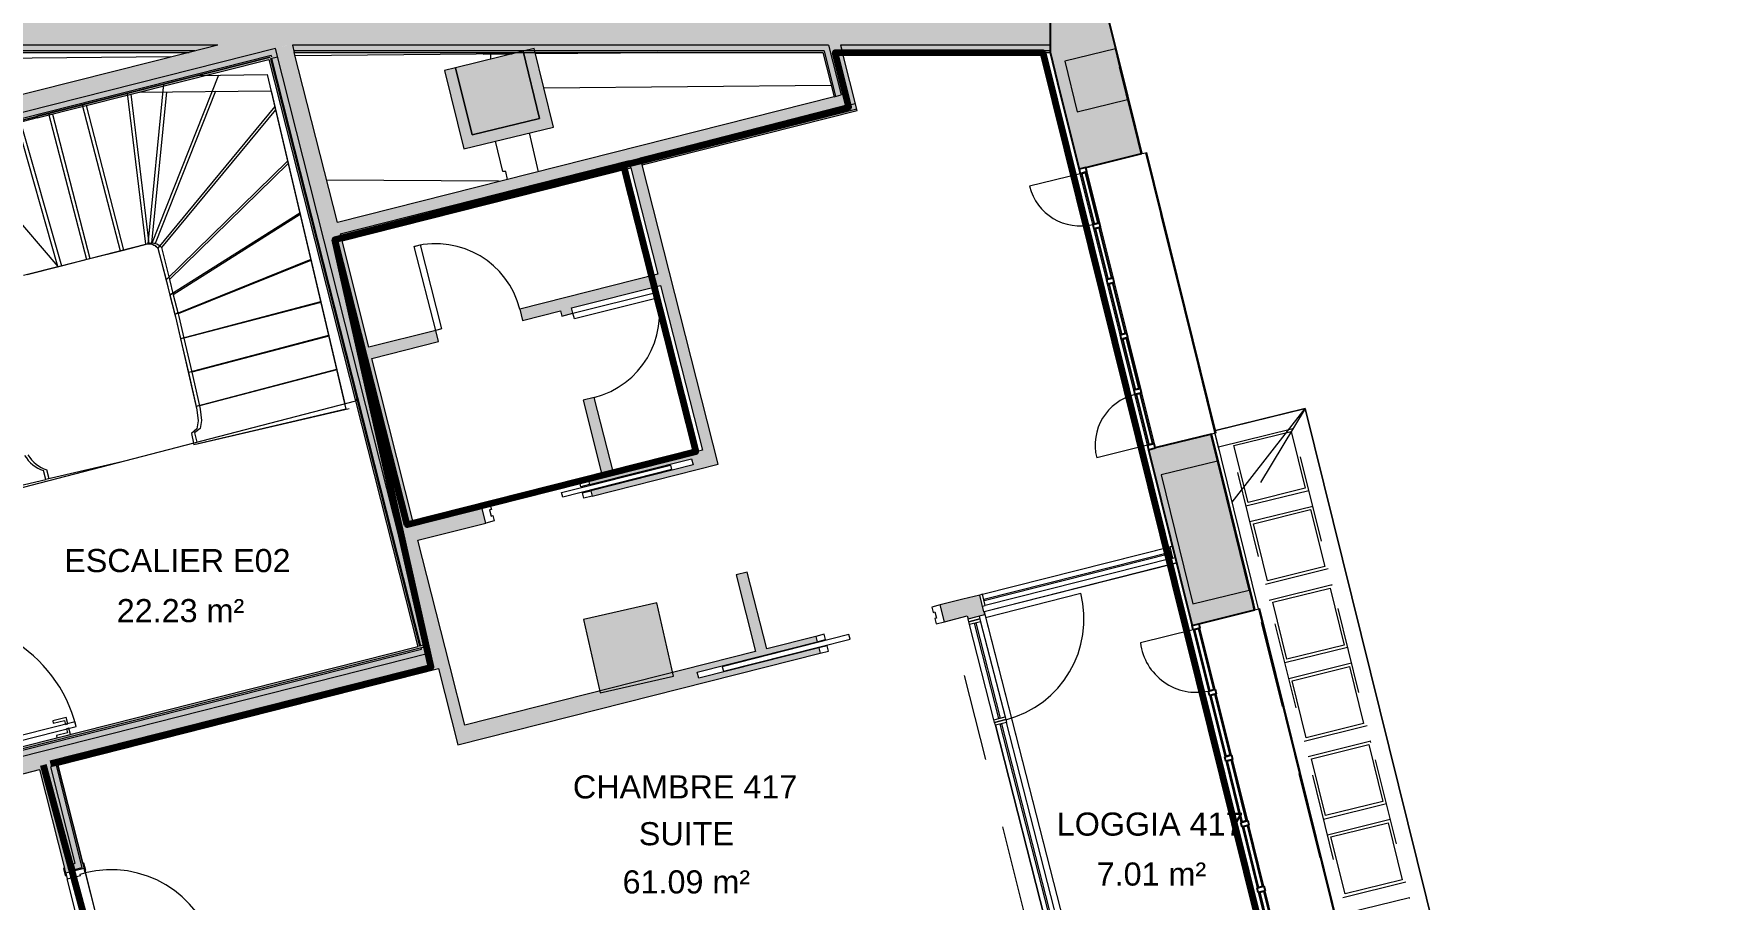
# Model space of a CAD drawing. Header units: metres. Extents: x -227.9 to -141.2, y 39.1 to 91.1.
# Drawn here: x -156.64 to -142.09, y 61.52 to 69.01 of the extents above; entities that cross this region are included whole.
import ezdxf

# ---------------------------------------------------------------- set-up
doc = ezdxf.new("R2010")
doc.units = ezdxf.units.M
doc.linetypes.add('JIS_02_0.7', pattern=[1.35, 0.75, -0.6])
doc.linetypes.add('Overhead', pattern=[0.003969, 0.002381, -0.001587])
for name, color, linetype, lineweight in [('A-AREA-IDEN', 7, 'Continuous', 9), ('A-DOOR', 7, 'Continuous', 5), ('A-FLOR', 7, 'Continuous', 5), ('A-GLAZ', 7, 'Continuous', 5), ('A-WALL', 7, 'Continuous', 5), ('I-WALL', 7, 'Continuous', 5), ('S-STRS', 7, 'Continuous', 5), ('S-STRS-MBND', 7, 'Overhead', 5)]:
    doc.layers.add(name, color=color, linetype=linetype, lineweight=lineweight)
for name, color, linetype, lineweight, true_color in [('A-DETL', 94, 'Continuous', 5, 0x00a600), ('A-DETL-MBND', 9, 'Continuous', 5, 0xc0c0c0), ('S-COLS', 8, 'Continuous', 9, 0x7f7f7f)]:
    doc.layers.add(name, color=color, linetype=linetype, lineweight=lineweight, true_color=true_color)
doc.layers.add('Chambre', color=40, linetype='Continuous')
doc.layers.add('SDB', color=230, linetype='Continuous')
doc.styles.add('Arial_1', font='arial.ttf', dxfattribs={"height": 0.2})

msp = doc.modelspace()

# ---------------------------------------------------------------- hatches: boundary and pattern name
at = {"layer": 'A-WALL', "true_color": 0xaaaaaa}
msp.add_hatch(color=253, dxfattribs=at).paths.add_polyline_path([(-147.892, 68.911), (-147.856, 68.911), (-147.856, 69.111), (-163.656, 69.111), (-163.656, 68.911), (-154.441, 68.911), (-154.409, 68.919), (-154.407, 68.911), (-149.536, 68.911)])
at = {"layer": 'A-WALL', "true_color": 0x808080}
for points in [[(-147.791, 68.588), (-147.247, 68.723), (-147.341, 69.101), (-147.856, 69.101), (-147.856, 68.849)], [(-146.627, 63.89), (-146.094, 64.022), (-146.109, 64.087), (-146.546, 63.978), (-146.549, 63.988), (-146.597, 63.976), (-146.607, 64.015), (-146.655, 64.003)], [(-146.094, 64.022), (-146.084, 64.025), (-146.1, 64.089), (-146.109, 64.087)]]:
    msp.add_hatch(color=8, dxfattribs=at).paths.add_polyline_path(points)
at = {"layer": 'A-WALL', "true_color": 0xaaaaaa}
h = msp.add_hatch(color=253, dxfattribs=at)
h.paths.add_polyline_path([(-149.759, 68.861), (-149.771, 68.911), (-154.407, 68.911), (-154.394, 68.861), (-149.81, 68.861)])
h.paths.add_polyline_path([(-147.856, 68.861), (-147.856, 68.911), (-149.668, 68.911), (-149.655, 68.861), (-147.892, 68.861)])
h.paths.add_polyline_path([(-154.549, 68.861), (-154.554, 68.882), (-154.639, 68.861)])
h.paths.add_polyline_path([(-155.293, 68.861), (-155.25, 68.861), (-155.052, 68.911), (-163.556, 68.911), (-163.556, 68.861), (-156.115, 68.861)])
h = msp.add_hatch(color=253, dxfattribs=at)
h.paths.add_polyline_path([(-149.82, 68.848), (-149.807, 68.848), (-149.81, 68.861), (-154.394, 68.861), (-154.391, 68.848), (-151.181, 68.848)])
h.paths.add_polyline_path([(-147.856, 68.848), (-147.856, 68.861), (-149.655, 68.861), (-149.652, 68.848), (-147.892, 68.848)])
h.paths.add_polyline_path([(-155.301, 68.848), (-155.25, 68.861), (-163.556, 68.861), (-163.556, 68.848), (-156.115, 68.848)])
at = {"layer": 'A-WALL', "true_color": 0x808080}
h = msp.add_hatch(color=8, dxfattribs=at)
h.paths.add_polyline_path([(-142.674, 47.929), (-142.524, 48.124), (-142.711, 48.077), (-142.704, 48.05)])
h.paths.add_polyline_path([(-143.101, 49.863), (-143.053, 49.875), (-143.051, 49.865), (-142.614, 49.973), (-143.28, 52.662), (-143.717, 52.554), (-143.714, 52.545), (-143.763, 52.533), (-143.753, 52.494), (-143.802, 52.482), (-143.16, 49.89), (-143.111, 49.902)])
h.paths.add_polyline_path([(-146.597, 63.976), (-146.549, 63.988), (-146.546, 63.978), (-146.109, 64.087), (-146.372, 65.148), (-146.809, 65.04), (-146.807, 65.03), (-146.855, 65.018), (-146.846, 64.979), (-146.894, 64.967), (-146.655, 64.003), (-146.607, 64.015)])
h.paths.add_polyline_path([(-147.615, 68.086), (-147.566, 68.098), (-147.564, 68.088), (-147.127, 68.196), (-147.257, 68.72), (-147.791, 68.588), (-147.673, 68.112), (-147.625, 68.124)])
h = msp.add_hatch(color=8, dxfattribs=at)
h.paths.add_polyline_path([(-142.614, 49.973), (-142.604, 49.976), (-143.27, 52.665), (-143.28, 52.662), (-142.958, 51.364)])
h.paths.add_polyline_path([(-146.109, 64.087), (-146.1, 64.089), (-146.363, 65.151), (-146.372, 65.148), (-146.247, 64.643)])
h.paths.add_polyline_path([(-147.127, 68.196), (-147.118, 68.198), (-147.247, 68.723), (-147.257, 68.72)])
h = msp.add_hatch(color=8, dxfattribs=at)
h.paths.add_polyline_path([(-146.894, 64.967), (-146.846, 64.979), (-146.855, 65.018), (-146.807, 65.03), (-146.809, 65.04), (-146.372, 65.148), (-146.47, 65.543), (-147.004, 65.41), (-146.946, 65.175)])
h.paths.add_polyline_path([(-147.605, 67.837), (-147.071, 67.969), (-147.127, 68.196), (-147.564, 68.088), (-147.566, 68.098), (-147.615, 68.086), (-147.625, 68.124), (-147.673, 68.112), (-147.609, 67.851)])
h = msp.add_hatch(color=8, dxfattribs=at)
h.paths.add_polyline_path([(-146.372, 65.148), (-146.363, 65.151), (-146.46, 65.545), (-146.47, 65.543), (-146.451, 65.464)])
h.paths.add_polyline_path([(-147.071, 67.969), (-147.061, 67.972), (-147.118, 68.198), (-147.127, 68.196), (-147.114, 68.143)])
at = {"layer": 'I-WALL', "true_color": 0xaaaaaa}
for points in [[(-158.814, 67.803), (-154.441, 68.911), (-155.052, 68.911), (-158.85, 67.949), (-158.832, 67.875)], [(-158.753, 67.767), (-154.542, 68.834), (-154.549, 68.861), (-154.639, 68.861), (-158.765, 67.815)], [(-158.737, 67.758), (-154.587, 68.809), (-154.591, 68.821), (-158.74, 67.77)], [(-153.192, 63.504), (-153.047, 63.541), (-154.409, 68.919), (-154.554, 68.882), (-153.229, 63.649)], [(-149.723, 68.463), (-149.71, 68.466), (-149.807, 68.848), (-149.82, 68.848)], [(-149.71, 68.466), (-149.662, 68.479), (-149.759, 68.861), (-149.81, 68.861), (-149.807, 68.848)], [(-149.662, 68.479), (-149.565, 68.503), (-149.668, 68.911), (-149.771, 68.911), (-149.755, 68.848)], [(-156.613, 68.28), (-154.535, 68.807), (-154.539, 68.821), (-156.617, 68.295)], [(-153.865, 65.843), (-153.851, 65.847), (-154.596, 68.791), (-154.611, 68.787), (-153.905, 66)], [(-153.993, 67.278), (-149.54, 68.406), (-149.565, 68.503), (-154.018, 67.375)], [(-150.861, 65.405), (-150.764, 65.429), (-151.399, 67.935), (-151.496, 67.911), (-151.181, 66.668)], [(-153.324, 63.706), (-153.309, 63.709), (-153.848, 65.837), (-153.863, 65.833), (-153.362, 63.857)], [(-150.403, 63.663), (-150.306, 63.687), (-150.474, 64.351), (-150.571, 64.327), (-150.441, 63.811)], [(-157.597, 62.388), (-153.192, 63.504), (-153.229, 63.649), (-157.633, 62.534), (-157.629, 62.517)], [(-157.488, 62.57), (-153.277, 63.637), (-153.29, 63.685), (-157.5, 62.619)], [(-152.976, 62.856), (-152.879, 62.881), (-153.047, 63.541), (-153.144, 63.516), (-153.094, 63.321)]]:
    msp.add_hatch(color=253, dxfattribs=at).paths.add_polyline_path(points)
h = msp.add_hatch(color=253, dxfattribs=at)
h.paths.add_polyline_path([(-153.277, 63.637), (-153.229, 63.649), (-153.244, 63.71), (-153.293, 63.698), (-153.29, 63.685)])
h.paths.add_polyline_path([(-153.296, 63.713), (-153.248, 63.725), (-154.535, 68.807), (-154.584, 68.794), (-153.333, 63.857)])
h.paths.add_polyline_path([(-154.587, 68.809), (-154.539, 68.821), (-154.542, 68.834), (-154.591, 68.821)])
h = msp.add_hatch(color=253, dxfattribs=at)
h.paths.add_polyline_path([(-153.302, 63.682), (-153.29, 63.685), (-153.293, 63.698), (-153.305, 63.695)])
h.paths.add_polyline_path([(-153.309, 63.709), (-153.296, 63.713), (-154.584, 68.794), (-154.596, 68.791), (-153.346, 63.857)])
h = msp.add_hatch(color=253, dxfattribs=at)
h.paths.add_polyline_path([(-153.981, 67.23), (-151.484, 67.862), (-151.496, 67.911), (-153.993, 67.278)])
h.paths.add_polyline_path([(-151.387, 67.887), (-149.528, 68.358), (-149.54, 68.406), (-151.399, 67.935)])
h = msp.add_hatch(color=253, dxfattribs=at)
h.paths.add_polyline_path([(-153.978, 67.217), (-151.48, 67.85), (-151.484, 67.862), (-153.981, 67.23)])
h.paths.add_polyline_path([(-151.383, 67.874), (-149.525, 68.345), (-149.528, 68.358), (-151.387, 67.887)])
h = msp.add_hatch(color=253, dxfattribs=at)
h.paths.add_polyline_path([(-153.72, 66.199), (-153.144, 66.345), (-153.168, 66.442), (-153.745, 66.296)])
h.paths.add_polyline_path([(-152.417, 66.529), (-151.223, 66.832), (-151.247, 66.929), (-152.441, 66.626)])
h = msp.add_hatch(color=253, dxfattribs=at)
h.paths.add_polyline_path([(-151.729, 65.185), (-151.632, 65.209), (-151.797, 65.863), (-151.894, 65.838), (-151.752, 65.277)])
h.paths.add_polyline_path([(-152.078, 66.565), (-151.982, 66.59), (-151.993, 66.637), (-152.09, 66.612)])
h = msp.add_hatch(color=253, dxfattribs=at)
h.paths.add_polyline_path([(-153.322, 64.627), (-152.735, 64.775), (-152.772, 64.921), (-153.359, 64.772)])
h.paths.add_polyline_path([(-151.814, 65.008), (-150.727, 65.284), (-150.764, 65.429), (-151.851, 65.154), (-151.839, 65.108), (-150.957, 65.331), (-150.943, 65.278), (-151.826, 65.055), (-151.821, 65.036)])
h = msp.add_hatch(color=253, dxfattribs=at)
h.paths.add_polyline_path([(-152.879, 62.881), (-149.845, 63.65), (-149.856, 63.696), (-150.894, 63.433), (-150.907, 63.486), (-149.87, 63.749), (-149.881, 63.795), (-152.916, 63.026)])
h.paths.add_polyline_path([(-148.769, 63.922), (-148.572, 63.972), (-148.609, 64.117), (-148.805, 64.068), (-148.777, 63.953)])
h = msp.add_hatch(color=253, dxfattribs=at)
h.paths.add_polyline_path([(-147.533, 59.918), (-147.388, 59.955), (-147.465, 60.253), (-147.61, 60.216), (-147.552, 59.988)])
h.paths.add_polyline_path([(-148.565, 63.946), (-148.42, 63.983), (-148.426, 64.008), (-148.428, 64.007), (-148.464, 64.153), (-148.609, 64.116), (-148.572, 63.972)])
h = msp.add_hatch(color=253, dxfattribs=at)
h.paths.add_polyline_path([(-157.503, 62.631), (-157.442, 62.647), (-157.446, 62.661), (-157.507, 62.646)])
h.paths.add_polyline_path([(-157.433, 62.649), (-153.244, 63.71), (-153.248, 63.725), (-157.436, 62.664), (-157.433, 62.649)])
h = msp.add_hatch(color=253, dxfattribs=at)
h.paths.add_polyline_path([(-157.452, 62.631), (-157.439, 62.634), (-157.442, 62.647), (-157.455, 62.644), (-157.453, 62.634)])
h.paths.add_polyline_path([(-157.43, 62.637), (-153.302, 63.682), (-153.305, 63.695), (-157.433, 62.649)])
h = msp.add_hatch(color=253, dxfattribs=at)
h.paths.add_polyline_path([(-153.975, 52.278), (-153.893, 52.288), (-153.901, 52.319), (-153.98, 52.299), (-153.979, 52.294)])
h.paths.add_polyline_path([(-154.225, 53.269), (-154.146, 53.289), (-154.161, 53.35), (-154.143, 53.355), (-154.465, 54.628), (-154.483, 54.624), (-154.499, 54.685), (-154.578, 54.665), (-154.235, 53.309)])
h.paths.add_polyline_path([(-154.822, 55.634), (-154.743, 55.654), (-154.759, 55.715), (-154.741, 55.72), (-155.209, 57.574), (-155.306, 57.55), (-154.833, 55.676)])
h.paths.add_polyline_path([(-155.551, 58.519), (-155.454, 58.544), (-156.009, 60.74), (-156.027, 60.736), (-156.043, 60.797), (-156.122, 60.777), (-155.817, 59.57)])
h.paths.add_polyline_path([(-156.367, 61.746), (-156.288, 61.766), (-156.303, 61.827), (-156.285, 61.832), (-156.496, 62.667), (-156.593, 62.642), (-156.377, 61.788)])
h = msp.add_hatch(color=253, dxfattribs=at)
h.paths.add_polyline_path([(-153.893, 52.288), (-153.825, 52.297), (-153.831, 52.324), (-153.898, 52.307), (-153.896, 52.299)])
h.paths.add_polyline_path([(-154.149, 53.302), (-154.083, 53.318), (-154.242, 53.949), (-154.29, 53.936), (-154.143, 53.355), (-154.161, 53.35), (-154.151, 53.309)])
h.paths.add_polyline_path([(-154.317, 54.043), (-154.269, 54.055), (-154.429, 54.689), (-154.495, 54.672), (-154.483, 54.624), (-154.465, 54.628), (-154.36, 54.212)])
h.paths.add_polyline_path([(-154.766, 55.818), (-154.717, 55.83), (-155.125, 57.444), (-155.173, 57.431), (-154.901, 56.355)])
h.paths.add_polyline_path([(-155.198, 57.528), (-155.149, 57.541), (-155.161, 57.586), (-155.209, 57.574)])
h.paths.add_polyline_path([(-155.454, 58.544), (-155.406, 58.556), (-155.419, 58.607), (-155.467, 58.595)])
h.paths.add_polyline_path([(-155.492, 58.692), (-155.443, 58.704), (-155.895, 60.491), (-155.943, 60.479), (-155.714, 59.57)])
h.paths.add_polyline_path([(-155.968, 60.576), (-155.919, 60.588), (-155.973, 60.801), (-156.039, 60.784), (-156.027, 60.736), (-156.009, 60.74), (-155.984, 60.642)])
h.paths.add_polyline_path([(-156.291, 61.779), (-156.224, 61.796), (-156.447, 62.679), (-156.496, 62.667), (-156.285, 61.832), (-156.303, 61.827), (-156.293, 61.786)])
h = msp.add_hatch(color=253, dxfattribs=at)
h.paths.add_polyline_path([(-153.825, 52.297), (-153.812, 52.299), (-153.822, 52.339), (-153.901, 52.319), (-153.898, 52.307), (-153.831, 52.324), (-153.825, 52.299)])
h.paths.add_polyline_path([(-154.146, 53.289), (-154.067, 53.309), (-154.217, 53.903), (-154.23, 53.9), (-154.083, 53.318), (-154.149, 53.302)])
h.paths.add_polyline_path([(-154.281, 54.104), (-154.268, 54.107), (-154.42, 54.705), (-154.499, 54.685), (-154.495, 54.672), (-154.429, 54.689), (-154.308, 54.212)])
h.paths.add_polyline_path([(-154.743, 55.654), (-154.664, 55.674), (-154.668, 55.688), (-154.747, 55.667)])
h.paths.add_polyline_path([(-154.717, 55.83), (-154.705, 55.833), (-155.1, 57.398), (-155.113, 57.395), (-154.85, 56.355)])
h.paths.add_polyline_path([(-155.149, 57.541), (-155.137, 57.544), (-155.148, 57.59), (-155.161, 57.586)])
h.paths.add_polyline_path([(-155.406, 58.556), (-155.393, 58.559), (-155.406, 58.61), (-155.419, 58.607)])
h.paths.add_polyline_path([(-155.455, 58.753), (-155.443, 58.756), (-155.882, 60.494), (-155.895, 60.491), (-155.662, 59.57)])
h.paths.add_polyline_path([(-155.919, 60.588), (-155.907, 60.591), (-155.964, 60.817), (-156.043, 60.797), (-156.039, 60.784), (-155.973, 60.801), (-155.933, 60.642)])
h.paths.add_polyline_path([(-156.288, 61.766), (-156.209, 61.786), (-156.435, 62.682), (-156.447, 62.679), (-156.224, 61.796), (-156.291, 61.779)])
at = {"layer": 'S-COLS', "lineweight": 5, "true_color": 0x808080}
for points in [[(-152.926, 68.012), (-152.149, 68.202), (-152.316, 68.882), (-152.413, 68.858), (-152.27, 68.275), (-152.853, 68.133), (-152.996, 68.715), (-153.093, 68.691), (-152.958, 68.143)], [(-152.853, 68.133), (-152.27, 68.275), (-152.413, 68.858), (-152.996, 68.715), (-152.855, 68.143)], [(-147.622, 68.333), (-147.185, 68.44), (-147.291, 68.877), (-147.728, 68.771)], [(-146.62, 64.076), (-146.134, 64.195), (-146.408, 65.312), (-146.894, 65.193), (-146.829, 64.928)], [(-151.745, 63.307), (-151.111, 63.452), (-151.257, 64.086), (-151.891, 63.94)]]:
    msp.add_hatch(color=8, dxfattribs=at).paths.add_polyline_path(points)

# ---------------------------------------------------------------- linework, layer by layer
at = {"layer": 'A-DETL', "color": 7, "linetype": 'JIS_02_0.7'}
for p, q in [((-146.393, 65.407), (-147.008, 67.892)), ((-143.249, 52.705), (-146.03, 63.931))]:
    msp.add_line(p, q, dxfattribs=at)
at = {"layer": 'A-DETL', "color": 7}
for p, q in [((-145.65, 65.768), (-146.434, 65.574)), ((-142.095, 51.413), (-145.65, 65.768))]:
    msp.add_line(p, q, dxfattribs=at)
at = {"layer": 'A-DETL', "color": 9, "linetype": 'JIS_02_0.7', "lineweight": 9, "true_color": 0xc0c0c0}
for p, q in [((-145.65, 65.768), (-146.26, 64.755)), ((-146.4, 65.436), (-145.757, 65.595)), ((-146.266, 65.447), (-145.771, 65.569)), ((-145.771, 65.569), (-145.649, 65.076)), ((-145.757, 65.595), (-145.754, 65.596)), ((-142.264, 51.516), (-145.752, 65.596)), ((-142.808, 51.382), (-146.295, 65.462)), ((-146.144, 64.954), (-146.266, 65.447)), ((-146.162, 64.924), (-145.619, 65.058)), ((-145.649, 65.076), (-146.144, 64.954)), ((-146.129, 64.789), (-145.585, 64.923)), ((-146.098, 64.77), (-145.603, 64.893)), ((-145.603, 64.893), (-145.481, 64.4)), ((-145.589, 64.919), (-145.584, 64.92)), ((-145.976, 64.277), (-146.098, 64.77)), ((-145.994, 64.247), (-145.451, 64.382)), ((-145.481, 64.4), (-145.976, 64.277)), ((-145.96, 64.109), (-145.417, 64.244)), ((-145.93, 64.091), (-145.435, 64.213)), ((-145.435, 64.213), (-145.313, 63.72)), ((-145.421, 64.239), (-145.416, 64.241)), ((-145.808, 63.598), (-145.93, 64.091)), ((-147.75, 60.112), (-148.712, 63.912)), ((-145.826, 63.568), (-145.283, 63.702)), ((-145.313, 63.72), (-145.808, 63.598)), ((-145.792, 63.43), (-145.249, 63.565)), ((-145.762, 63.411), (-145.267, 63.534)), ((-145.267, 63.534), (-145.145, 63.041)), ((-145.253, 63.56), (-145.248, 63.561)), ((-145.64, 62.918), (-145.762, 63.411)), ((-145.658, 62.888), (-145.114, 63.023)), ((-145.145, 63.041), (-145.64, 62.918)), ((-145.625, 62.755), (-145.082, 62.89)), ((-145.595, 62.737), (-145.1, 62.859)), ((-145.1, 62.859), (-144.978, 62.366)), ((-145.084, 62.88), (-145.079, 62.882)), ((-145.473, 62.244), (-145.595, 62.737)), ((-145.491, 62.214), (-144.947, 62.348)), ((-144.978, 62.366), (-145.473, 62.244)), ((-145.457, 62.079), (-144.914, 62.214)), ((-145.427, 62.06), (-144.932, 62.183)), ((-144.932, 62.183), (-144.81, 61.69)), ((-144.918, 62.209), (-144.913, 62.21)), ((-145.305, 61.568), (-145.427, 62.06)), ((-145.323, 61.537), (-144.78, 61.672)), ((-144.81, 61.69), (-145.305, 61.568)), ((-145.29, 61.403), (-144.747, 61.537)), ((-144.751, 61.533), (-144.746, 61.534))]:
    msp.add_line(p, q, dxfattribs=at)
at = {"layer": 'A-DETL-MBND', "lineweight": 9}
for p, q in [((-152.759, 68.833), (-152.506, 68.835)), ((-152.305, 68.837), (-151.205, 68.848)), ((-149.748, 68.562), (-152.232, 68.538)), ((-155.728, 68.504), (-154.592, 68.515)), ((-152.359, 68.151), (-152.281, 67.815)), ((-152.589, 67.816), (-152.65, 68.079)), ((-152.563, 67.816), (-152.589, 67.816)), ((-152.547, 67.748), (-152.563, 67.816)), ((-155.622, 67.197), (-155.625, 67.189)), ((-155.555, 67.174), (-155.571, 67.155)), ((-155.57, 67.154), (-155.5, 66.879)), ((-155.475, 66.904), (-155.5, 66.879)), ((-155.5, 66.879), (-155.467, 66.746)), ((-155.44, 66.763), (-155.467, 66.746)), ((-155.467, 66.746), (-155.425, 66.581)), ((-155.397, 66.593), (-155.425, 66.581)), ((-155.425, 66.581), (-155.419, 66.559)), ((-155.419, 66.559), (-155.375, 66.37)), ((-155.346, 66.377), (-155.375, 66.37)), ((-155.375, 66.37), (-155.307, 66.077)), ((-155.279, 66.085), (-155.307, 66.077)), ((-155.307, 66.077), (-155.239, 65.785)), ((-155.211, 65.793), (-155.239, 65.785)), ((-155.239, 65.785), (-155.233, 65.756)), ((-146.424, 65.576), (-145.65, 65.768)), ((-146.282, 64.957), (-145.65, 65.768)), ((-145.65, 65.768), (-142.095, 51.413)), ((-155.223, 65.659), (-155.235, 65.59)), ((-155.233, 65.756), (-155.223, 65.659)), ((-155.235, 65.59), (-155.281, 65.55)), ((-155.281, 65.55), (-155.262, 65.467))]:
    msp.add_line(p, q, dxfattribs=at)
for start, end in [(75.3804, 89.5139), (41.2225, 75.3804), (40.7049, 41.2225)]:
    msp.add_arc((-155.653, 67.083), 0.109, start, end, dxfattribs=at)
for points in [[(-155.643, 67.192), (-155.641, 67.192), (-155.64, 67.191), (-155.639, 67.191)], [(-155.607, 67.182), (-155.605, 67.181), (-155.604, 67.18), (-155.602, 67.179)], [(-155.59, 67.172), (-155.588, 67.171), (-155.586, 67.17), (-155.585, 67.168)]]:
    msp.add_open_spline(points, degree=3, dxfattribs=at)
at = {"layer": 'A-DOOR', "lineweight": 9}
for p, q in [((-153.353, 67.169), (-153.303, 67.182)), ((-153.168, 66.442), (-153.353, 67.169)), ((-153.303, 67.182), (-153.119, 66.455)), ((-151.982, 66.59), (-151.254, 66.774)), ((-151.242, 66.725), (-151.969, 66.541)), ((-151.254, 66.774), (-151.242, 66.725)), ((-151.969, 66.541), (-151.982, 66.59)), ((-153.119, 66.455), (-153.168, 66.442)), ((-152.08, 65.039), (-151.139, 65.277)), ((-151.13, 65.239), (-152.07, 65)), ((-151.139, 65.277), (-151.13, 65.239)), ((-152.07, 65), (-152.08, 65.039)), ((-149.595, 63.811), (-150.69, 63.533)), ((-150.68, 63.495), (-149.585, 63.772)), ((-149.585, 63.772), (-149.595, 63.811)), ((-150.69, 63.533), (-150.68, 63.495))]:
    msp.add_line(p, q, dxfattribs=at)
at = {"layer": 'A-DOOR', "color": 9, "true_color": 0xc0c0c0}
for p, q in [((-151.923, 65.135), (-151.851, 65.154)), ((-151.912, 65.089), (-151.923, 65.135)), ((-151.839, 65.108), (-151.912, 65.089)), ((-151.898, 65.036), (-151.826, 65.055)), ((-151.851, 65.154), (-151.839, 65.108)), ((-151.826, 65.055), (-151.814, 65.008)), ((-152.772, 64.921), (-152.699, 64.939)), ((-152.735, 64.775), (-152.772, 64.921)), ((-152.687, 64.893), (-152.702, 64.889)), ((-152.699, 64.939), (-152.687, 64.893)), ((-151.887, 64.99), (-151.898, 65.036)), ((-151.814, 65.008), (-151.887, 64.99)), ((-152.662, 64.794), (-152.735, 64.775)), ((-152.702, 64.889), (-152.688, 64.836)), ((-152.688, 64.836), (-152.674, 64.84)), ((-152.674, 64.84), (-152.662, 64.794)), ((-148.805, 64.068), (-148.878, 64.049)), ((-148.878, 64.049), (-148.867, 64.003)), ((-148.769, 63.922), (-148.805, 64.068)), ((-148.867, 64.003), (-148.852, 64.007)), ((-148.838, 63.953), (-148.853, 63.95)), ((-148.853, 63.95), (-148.841, 63.904)), ((-148.852, 64.007), (-148.838, 63.953)), ((-148.841, 63.904), (-148.769, 63.922)), ((-149.809, 63.813), (-149.881, 63.795)), ((-149.881, 63.795), (-149.87, 63.749)), ((-149.87, 63.749), (-149.797, 63.767)), ((-149.797, 63.767), (-149.809, 63.813)), ((-149.784, 63.714), (-149.856, 63.696)), ((-149.856, 63.696), (-149.845, 63.65)), ((-149.845, 63.65), (-149.772, 63.668)), ((-149.772, 63.668), (-149.784, 63.714)), ((-156.378, 61.79), (-156.387, 61.788)), ((-156.387, 61.788), (-156.371, 61.725)), ((-156.362, 61.727), (-156.378, 61.79)), ((-156.371, 61.725), (-156.362, 61.727)), ((-156.209, 61.786), (-156.367, 61.746)), ((-156.367, 61.746), (-156.354, 61.698)), ((-156.354, 61.698), (-156.239, 61.727)), ((-156.241, 61.737), (-156.199, 61.748)), ((-156.239, 61.727), (-156.241, 61.737)), ((-156.21, 61.832), (-156.22, 61.83)), ((-156.22, 61.83), (-156.204, 61.767)), ((-156.194, 61.769), (-156.21, 61.832)), ((-156.199, 61.748), (-156.209, 61.786)), ((-156.204, 61.767), (-156.194, 61.769))]:
    msp.add_line(p, q, dxfattribs=at)
at = {"layer": 'A-DOOR'}
for p, q in [((-156.287, 63.055), (-157.47, 62.756)), ((-157.46, 62.717), (-156.277, 63.016)), ((-156.364, 63.092), (-156.48, 63.063)), ((-156.48, 63.063), (-156.475, 63.044)), ((-156.475, 63.044), (-156.378, 63.068)), ((-156.378, 63.068), (-156.37, 63.034)), ((-156.37, 63.034), (-156.35, 63.039)), ((-156.35, 63.039), (-156.364, 63.092)), ((-156.277, 63.016), (-156.287, 63.055)), ((-156.351, 62.962), (-156.448, 62.937)), ((-156.448, 62.937), (-156.443, 62.918)), ((-156.443, 62.918), (-156.327, 62.947)), ((-156.34, 63), (-156.36, 62.995)), ((-156.36, 62.995), (-156.351, 62.962)), ((-156.327, 62.947), (-156.34, 63))]:
    msp.add_line(p, q, dxfattribs=at)
for centre, radius, start, end in [((-153.168, 66.442), 0.75, 14.2157, 104.2157), ((-151.982, 66.59), 0.75, 284.2134, 14.2134), ((-157.46, 62.717), 1.22, 14.2157, 104.2157), ((-155.973, 60.856), 0.92, 14.1779, 104.1779)]:
    msp.add_arc(centre, radius, start, end, dxfattribs=at)
at = {"layer": 'A-FLOR', "lineweight": 9}
for p, q in [((-152.504, 68.836), (-154.384, 68.818)), ((-152.759, 68.833), (-152.695, 68.834)), ((-152.695, 68.834), (-152.695, 68.789)), ((-151.25, 68.848), (-152.305, 68.838)), ((-155.458, 68.808), (-160.794, 68.757)), ((-154.592, 68.515), (-153.955, 65.806)), ((-154.112, 67.746), (-152.626, 67.736)), ((-152.626, 67.736), (-152.624, 67.728)), ((-155.834, 65.318), (-156.538, 65.152))]:
    msp.add_line(p, q, dxfattribs=at)
at = {"layer": 'A-FLOR'}
for p, q in [((-153.862, 65.831), (-157.963, 64.764)), ((-148.44, 64.159), (-146.797, 64.576)), ((-146.761, 64.429), (-148.426, 64.008)), ((-148.426, 64.008), (-147.465, 60.253)), ((-147.591, 60.144), (-148.329, 63.026)), ((-156.435, 62.682), (-156.219, 61.83)), ((-156.203, 61.767), (-155.982, 60.895))]:
    msp.add_line(p, q, dxfattribs=at)
at = {"layer": 'A-GLAZ', "lineweight": 9}
for p, q in [((-147.061, 67.972), (-147.029, 67.98)), ((-147.029, 67.98), (-147.02, 67.982)), ((-146.428, 65.553), (-147.029, 67.98)), ((-146.419, 65.555), (-147.02, 67.982)), ((-147.537, 67.813), (-147.428, 67.374)), ((-147.595, 67.798), (-148.034, 67.69)), ((-147.487, 67.359), (-147.595, 67.798)), ((-147.368, 66.882), (-147.477, 67.321)), ((-147.419, 67.335), (-147.31, 66.896)), ((-147.25, 66.404), (-147.359, 66.843)), ((-147.301, 66.857), (-147.192, 66.419)), ((-147.132, 65.927), (-147.24, 66.365)), ((-147.182, 66.38), (-147.074, 65.941)), ((-147.014, 65.449), (-147.122, 65.888)), ((-147.064, 65.902), (-146.955, 65.464)), ((-146.428, 65.553), (-146.46, 65.545)), ((-146.419, 65.555), (-146.428, 65.553)), ((-147.014, 65.449), (-147.452, 65.34)), ((-146.084, 64.025), (-146.052, 64.033)), ((-146.052, 64.033), (-146.042, 64.035)), ((-145.198, 60.586), (-146.052, 64.033)), ((-145.188, 60.589), (-146.042, 64.035)), ((-146.618, 63.851), (-147.074, 63.738)), ((-146.618, 63.851), (-146.487, 63.322)), ((-146.428, 63.337), (-146.56, 63.866)), ((-146.288, 62.769), (-146.419, 63.298)), ((-146.477, 63.283), (-146.346, 62.754)), ((-146.336, 62.716), (-146.205, 62.186)), ((-146.147, 62.201), (-146.278, 62.73)), ((-146.196, 62.148), (-146.065, 61.619)), ((-146.006, 61.633), (-146.138, 62.162)), ((-146.055, 61.58), (-145.924, 61.051)), ((-145.866, 61.065), (-145.997, 61.594))]:
    msp.add_line(p, q, dxfattribs=at)
at = {"layer": 'A-GLAZ', "lineweight": 25}
for p, q in [((-147.547, 67.851), (-147.605, 67.837)), ((-147.605, 67.837), (-147.595, 67.798)), ((-147.595, 67.798), (-147.537, 67.813)), ((-147.549, 67.81), (-147.584, 67.801)), ((-147.44, 67.371), (-147.549, 67.81)), ((-147.537, 67.813), (-147.547, 67.851)), ((-147.584, 67.801), (-147.475, 67.362)), ((-147.428, 67.374), (-147.487, 67.359)), ((-147.475, 67.362), (-147.44, 67.371)), ((-147.419, 67.335), (-147.428, 67.374)), ((-147.487, 67.359), (-147.477, 67.321)), ((-147.477, 67.321), (-147.419, 67.335)), ((-147.43, 67.332), (-147.465, 67.323)), ((-147.465, 67.323), (-147.357, 66.885)), ((-147.322, 66.893), (-147.43, 67.332)), ((-147.31, 66.896), (-147.368, 66.882)), ((-147.368, 66.882), (-147.359, 66.843)), ((-147.359, 66.843), (-147.301, 66.857)), ((-147.357, 66.885), (-147.322, 66.893)), ((-147.312, 66.855), (-147.347, 66.846)), ((-147.347, 66.846), (-147.238, 66.407)), ((-147.203, 66.416), (-147.312, 66.855)), ((-147.301, 66.857), (-147.31, 66.896)), ((-147.192, 66.419), (-147.25, 66.404)), ((-147.25, 66.404), (-147.24, 66.365)), ((-147.24, 66.365), (-147.182, 66.38)), ((-147.238, 66.407), (-147.203, 66.416)), ((-147.194, 66.377), (-147.229, 66.368)), ((-147.229, 66.368), (-147.12, 65.93)), ((-147.085, 65.938), (-147.194, 66.377)), ((-147.182, 66.38), (-147.192, 66.419)), ((-147.074, 65.941), (-147.132, 65.927)), ((-147.132, 65.927), (-147.122, 65.888)), ((-147.12, 65.93), (-147.085, 65.938)), ((-147.064, 65.902), (-147.074, 65.941)), ((-147.122, 65.888), (-147.064, 65.902)), ((-147.076, 65.899), (-147.111, 65.891)), ((-147.111, 65.891), (-147.002, 65.452)), ((-146.967, 65.461), (-147.076, 65.899)), ((-146.955, 65.464), (-147.014, 65.449)), ((-147.014, 65.449), (-147.004, 65.41)), ((-147.004, 65.41), (-146.946, 65.425)), ((-147.002, 65.452), (-146.967, 65.461)), ((-146.946, 65.425), (-146.955, 65.464)), ((-146.627, 63.89), (-146.569, 63.905)), ((-146.618, 63.851), (-146.627, 63.89)), ((-146.569, 63.905), (-146.56, 63.866)), ((-146.56, 63.866), (-146.618, 63.851)), ((-146.606, 63.854), (-146.571, 63.863)), ((-146.475, 63.325), (-146.606, 63.854)), ((-146.571, 63.863), (-146.44, 63.334)), ((-146.487, 63.322), (-146.428, 63.337)), ((-146.477, 63.283), (-146.487, 63.322)), ((-146.419, 63.298), (-146.477, 63.283)), ((-146.44, 63.334), (-146.475, 63.325)), ((-146.465, 63.286), (-146.43, 63.295)), ((-146.43, 63.295), (-146.299, 62.766)), ((-146.428, 63.337), (-146.419, 63.298)), ((-146.334, 62.757), (-146.465, 63.286)), ((-146.346, 62.754), (-146.288, 62.769)), ((-146.336, 62.716), (-146.346, 62.754)), ((-146.278, 62.73), (-146.336, 62.716)), ((-146.299, 62.766), (-146.334, 62.757)), ((-146.325, 62.718), (-146.29, 62.727)), ((-146.194, 62.189), (-146.325, 62.718)), ((-146.29, 62.727), (-146.159, 62.198)), ((-146.288, 62.769), (-146.278, 62.73)), ((-146.205, 62.186), (-146.147, 62.201)), ((-146.196, 62.148), (-146.205, 62.186)), ((-146.138, 62.162), (-146.196, 62.148)), ((-146.159, 62.198), (-146.194, 62.189)), ((-146.184, 62.15), (-146.149, 62.159)), ((-146.053, 61.621), (-146.184, 62.15)), ((-146.149, 62.159), (-146.018, 61.63)), ((-146.147, 62.201), (-146.138, 62.162)), ((-146.065, 61.619), (-146.006, 61.633)), ((-146.055, 61.58), (-146.065, 61.619)), ((-145.997, 61.594), (-146.055, 61.58)), ((-146.018, 61.63), (-146.053, 61.621)), ((-146.043, 61.583), (-146.008, 61.591)), ((-145.912, 61.053), (-146.043, 61.583)), ((-146.008, 61.591), (-145.877, 61.062)), ((-146.006, 61.633), (-145.997, 61.594))]:
    msp.add_line(p, q, dxfattribs=at)
at = {"layer": 'A-GLAZ'}
for p, q in [((-148.44, 64.159), (-146.821, 64.569)), ((-146.797, 64.472), (-148.416, 64.062)), ((-148.413, 63.959), (-147.59, 64.17)), ((-148.342, 63.074), (-148.553, 63.897)), ((-148.456, 63.922), (-148.245, 63.099)), ((-148.329, 63.026), (-147.616, 60.24)), ((-147.519, 60.265), (-148.232, 63.05))]:
    msp.add_line(p, q, dxfattribs=at)
at = {"layer": 'A-GLAZ', "lineweight": 13}
for p, q in [((-146.81, 64.525), (-148.429, 64.115)), ((-148.427, 64.106), (-146.808, 64.516)), ((-146.797, 64.575), (-146.821, 64.569)), ((-146.821, 64.569), (-146.797, 64.472)), ((-146.808, 64.516), (-146.81, 64.525)), ((-146.795, 64.565), (-146.797, 64.575)), ((-146.797, 64.472), (-146.773, 64.478)), ((-148.44, 64.159), (-148.464, 64.153)), ((-148.416, 64.062), (-148.44, 64.159)), ((-148.44, 64.056), (-148.416, 64.062)), ((-148.429, 64.115), (-148.427, 64.106)), ((-148.559, 63.922), (-148.565, 63.946)), ((-148.559, 63.922), (-148.462, 63.946)), ((-148.462, 63.946), (-148.559, 63.922)), ((-148.553, 63.897), (-148.559, 63.922)), ((-148.456, 63.922), (-148.553, 63.897)), ((-148.509, 63.909), (-148.499, 63.911)), ((-148.298, 63.085), (-148.509, 63.909)), ((-148.499, 63.911), (-148.288, 63.088)), ((-148.468, 63.971), (-148.462, 63.946)), ((-148.462, 63.946), (-148.456, 63.922)), ((-148.342, 63.074), (-148.245, 63.099)), ((-148.335, 63.05), (-148.342, 63.074)), ((-148.239, 63.075), (-148.335, 63.05)), ((-148.335, 63.05), (-148.239, 63.075)), ((-148.329, 63.026), (-148.335, 63.05)), ((-148.232, 63.05), (-148.329, 63.026)), ((-148.288, 63.088), (-148.298, 63.085)), ((-148.286, 63.037), (-148.276, 63.039)), ((-147.573, 60.252), (-148.286, 63.037)), ((-148.276, 63.039), (-147.563, 60.254)), ((-148.245, 63.099), (-148.239, 63.075)), ((-148.239, 63.075), (-148.232, 63.05))]:
    msp.add_line(p, q, dxfattribs=at)
at = {"layer": 'A-GLAZ', "lineweight": 9}
for centre, radius, start, end in [((-147.595, 67.798), 0.452, 193.9115, 283.9115), ((-147.014, 65.449), 0.452, 103.9115, 193.9115), ((-146.589, 63.8), 0.489, 187.2574, 282.0535)]:
    msp.add_arc(centre, radius, start, end, dxfattribs=at)
at = {"layer": 'A-GLAZ'}
msp.add_arc((-148.462, 63.946), 0.9, 284.3623, 14.3623, dxfattribs=at)
at = {"layer": 'A-WALL', "lineweight": 13}
for p, q in [((-147.856, 68.848), (-147.856, 69.111)), ((-163.556, 68.848), (-155.301, 68.848)), ((-154.391, 68.848), (-149.82, 68.848)), ((-149.652, 68.848), (-147.856, 68.848)), ((-146.053, 64.033), (-146.429, 65.553))]:
    msp.add_line(p, q, dxfattribs=at)
at = {"layer": 'A-WALL', "lineweight": 25}
for p, q in [((-147.856, 69.111), (-147.856, 68.849)), ((-147.247, 68.723), (-147.344, 69.111)), ((-147.856, 68.849), (-147.791, 68.588)), ((-147.118, 68.198), (-147.247, 68.723)), ((-147.791, 68.588), (-147.673, 68.112)), ((-147.673, 68.112), (-147.605, 67.837)), ((-147.061, 67.972), (-147.118, 68.198)), ((-147.547, 67.851), (-147.061, 67.972)), ((-146.46, 65.545), (-146.946, 65.425)), ((-146.363, 65.151), (-146.46, 65.545)), ((-147.004, 65.41), (-146.894, 64.967)), ((-146.1, 64.089), (-146.363, 65.151)), ((-146.894, 64.967), (-146.655, 64.003)), ((-146.569, 63.905), (-146.084, 64.025)), ((-146.084, 64.025), (-146.1, 64.089)), ((-146.655, 64.003), (-146.627, 63.89))]:
    msp.add_line(p, q, dxfattribs=at)
at = {"layer": 'A-WALL'}
for p, q in [((-155.052, 68.911), (-163.556, 68.911)), ((-155.25, 68.861), (-163.556, 68.861)), ((-154.554, 68.882), (-158.814, 67.803)), ((-154.591, 68.821), (-158.753, 67.767)), ((-155.052, 68.911), (-155.301, 68.848)), ((-154.591, 68.821), (-154.587, 68.809)), ((-153.229, 63.649), (-154.554, 68.882)), ((-154.407, 68.911), (-154.391, 68.848)), ((-149.771, 68.911), (-154.407, 68.911)), ((-149.81, 68.861), (-154.394, 68.861)), ((-149.81, 68.861), (-149.71, 68.466)), ((-149.771, 68.911), (-149.662, 68.479)), ((-149.668, 68.911), (-149.652, 68.848)), ((-147.856, 68.911), (-149.668, 68.911)), ((-147.856, 68.861), (-149.655, 68.861)), ((-154.535, 68.807), (-154.596, 68.791)), ((-154.596, 68.791), (-153.851, 65.847)), ((-153.296, 63.713), (-154.584, 68.794)), ((-151.399, 67.935), (-149.54, 68.406)), ((-149.723, 68.463), (-149.662, 68.479)), ((-151.387, 67.887), (-149.528, 68.358)), ((-153.993, 67.278), (-151.496, 67.911)), ((-153.981, 67.23), (-151.484, 67.862)), ((-151.48, 67.85), (-151.496, 67.911)), ((-151.383, 67.874), (-151.399, 67.935)), ((-153.993, 67.278), (-153.978, 67.217)), ((-153.848, 65.837), (-153.309, 63.709)), ((-157.488, 62.57), (-153.229, 63.649)), ((-157.433, 62.649), (-153.244, 63.71)), ((-157.43, 62.637), (-153.29, 63.685)), ((-153.248, 63.725), (-153.309, 63.709)), ((-153.29, 63.685), (-153.293, 63.698)), ((-156.435, 62.682), (-156.496, 62.667)), ((-156.285, 61.832), (-156.496, 62.667)), ((-156.224, 61.796), (-156.447, 62.679)), ((-156.303, 61.827), (-156.285, 61.832)), ((-156.303, 61.827), (-156.288, 61.766)), ((-156.291, 61.779), (-156.224, 61.796))]:
    msp.add_line(p, q, dxfattribs=at)
at = {"layer": 'A-WALL', "lineweight": 9}
for p, q in [((-147.247, 68.723), (-147.257, 68.72)), ((-147.257, 68.72), (-147.247, 68.723)), ((-147.257, 68.72), (-147.127, 68.196)), ((-147.127, 68.196), (-147.071, 67.969)), ((-146.47, 65.543), (-146.372, 65.148)), ((-146.372, 65.148), (-146.109, 64.087)), ((-146.109, 64.087), (-146.094, 64.022))]:
    msp.add_line(p, q, dxfattribs=at)
at = {"layer": 'Chambre', "lineweight": 140}
msp.add_lwpolyline([(-156.498, 62.695), (-153.207, 63.529), (-154.041, 67.23), (-149.595, 68.374), (-149.715, 68.846), (-147.919, 68.846), (-145.849, 60.505), (-154.193, 58.488), (-154.327, 59.016), (-155.506, 58.782), (-156.559, 62.68)], dxfattribs=at)
at = {"layer": 'I-WALL', "lineweight": 13}
for p, q in [((-155.301, 68.848), (-158.789, 67.964)), ((-154.018, 67.375), (-154.391, 68.848)), ((-149.82, 68.848), (-149.723, 68.463)), ((-149.525, 68.345), (-149.652, 68.848)), ((-158.737, 67.758), (-154.6, 68.806)), ((-154.6, 68.806), (-156.617, 68.295)), ((-156.613, 68.28), (-154.611, 68.787)), ((-154.611, 68.787), (-153.865, 65.843)), ((-149.723, 68.463), (-154.018, 67.375)), ((-156.617, 68.295), (-156.613, 68.28)), ((-151.383, 67.874), (-149.525, 68.345)), ((-153.978, 67.217), (-151.48, 67.85)), ((-151.48, 67.85), (-151.247, 66.929)), ((-150.727, 65.284), (-151.383, 67.874)), ((-153.745, 66.296), (-153.978, 67.217)), ((-151.247, 66.929), (-152.441, 66.626)), ((-151.993, 66.637), (-151.223, 66.832)), ((-151.223, 66.832), (-150.861, 65.405)), ((-152.441, 66.626), (-152.417, 66.529)), ((-152.417, 66.529), (-152.09, 66.612)), ((-152.09, 66.612), (-152.078, 66.565)), ((-152.078, 66.565), (-151.982, 66.59)), ((-151.982, 66.59), (-151.993, 66.637)), ((-153.168, 66.442), (-153.745, 66.296)), ((-153.144, 66.345), (-153.168, 66.442)), ((-153.72, 66.199), (-153.144, 66.345)), ((-153.359, 64.772), (-153.72, 66.199)), ((-153.865, 65.843), (-153.851, 65.847)), ((-153.848, 65.837), (-153.863, 65.833)), ((-153.863, 65.833), (-153.324, 63.706)), ((-153.851, 65.847), (-153.848, 65.837)), ((-151.797, 65.863), (-151.894, 65.838)), ((-151.894, 65.838), (-151.729, 65.185)), ((-151.632, 65.209), (-151.797, 65.863)), ((-151.839, 65.108), (-150.957, 65.331)), ((-150.861, 65.405), (-151.632, 65.209)), ((-150.957, 65.331), (-150.943, 65.278)), ((-151.729, 65.185), (-151.851, 65.154)), ((-150.943, 65.278), (-151.826, 65.055)), ((-151.814, 65.008), (-150.727, 65.284)), ((-152.772, 64.921), (-153.359, 64.772)), ((-153.322, 64.627), (-152.735, 64.775)), ((-153.047, 63.541), (-153.322, 64.627)), ((-150.474, 64.351), (-150.571, 64.327)), ((-150.571, 64.327), (-150.403, 63.663)), ((-150.306, 63.687), (-150.474, 64.351)), ((-148.609, 64.117), (-148.805, 64.068)), ((-148.464, 64.153), (-148.609, 64.116)), ((-148.609, 64.116), (-148.609, 64.117)), ((-148.428, 64.007), (-148.464, 64.153)), ((-148.769, 63.922), (-148.572, 63.972)), ((-148.572, 63.972), (-148.565, 63.946)), ((-148.565, 63.946), (-148.42, 63.983)), ((-148.426, 64.008), (-148.428, 64.007)), ((-148.42, 63.983), (-148.426, 64.008)), ((-150.907, 63.486), (-149.87, 63.749)), ((-149.881, 63.795), (-150.306, 63.687)), ((-153.324, 63.706), (-157.432, 62.665)), ((-152.976, 62.856), (-149.845, 63.65)), ((-150.403, 63.663), (-152.916, 63.026)), ((-149.856, 63.696), (-150.894, 63.433)), ((-156.435, 62.682), (-153.144, 63.516)), ((-153.144, 63.516), (-152.976, 62.856)), ((-152.916, 63.026), (-153.047, 63.541)), ((-150.894, 63.433), (-150.907, 63.486)), ((-157.597, 62.388), (-156.593, 62.642)), ((-156.593, 62.642), (-156.378, 61.79)), ((-156.22, 61.83), (-156.435, 62.682))]:
    msp.add_line(p, q, dxfattribs=at)
at = {"layer": 'I-WALL'}
for p, q in [((-156.613, 68.28), (-156.791, 68.235)), ((-146.773, 64.478), (-146.769, 64.461)), ((-146.761, 64.43), (-148.426, 64.008)), ((-148.42, 63.983), (-147.465, 60.253)), ((-156.134, 60.825), (-156.354, 61.698)), ((-156.199, 61.748), (-155.983, 60.894))]:
    msp.add_line(p, q, dxfattribs=at)
at = {"layer": 'S-COLS', "lineweight": 15}
for p, q in [((-152.413, 68.858), (-152.996, 68.715)), ((-152.27, 68.275), (-152.413, 68.858)), ((-147.291, 68.877), (-147.728, 68.771)), ((-147.185, 68.44), (-147.291, 68.877)), ((-152.996, 68.715), (-152.853, 68.133)), ((-147.728, 68.771), (-147.622, 68.333)), ((-147.622, 68.333), (-147.185, 68.44)), ((-152.853, 68.133), (-152.27, 68.275)), ((-146.408, 65.312), (-146.894, 65.193)), ((-146.894, 65.193), (-146.62, 64.076)), ((-146.134, 64.195), (-146.408, 65.312)), ((-146.62, 64.076), (-146.134, 64.195)), ((-151.257, 64.086), (-151.891, 63.94)), ((-151.111, 63.452), (-151.257, 64.086)), ((-151.891, 63.94), (-151.745, 63.307)), ((-151.745, 63.307), (-151.111, 63.452))]:
    msp.add_line(p, q, dxfattribs=at)
at = {"layer": 'S-COLS', "color": 7}
for p, q in [((-152.316, 68.882), (-152.413, 68.858)), ((-152.413, 68.858), (-152.27, 68.275)), ((-152.149, 68.202), (-152.316, 68.882)), ((-152.996, 68.715), (-153.093, 68.691)), ((-153.093, 68.691), (-152.926, 68.012)), ((-152.853, 68.133), (-152.996, 68.715)), ((-152.27, 68.275), (-152.853, 68.133)), ((-152.926, 68.012), (-152.149, 68.202))]:
    msp.add_line(p, q, dxfattribs=at)
at = {"layer": 'S-STRS', "color": 8, "lineweight": 18, "true_color": 0x7f7f7f}
for p, q in [((-156.19, 68.387), (-155.867, 67.137)), ((-156.19, 68.387), (-155.867, 67.137)), ((-155.803, 68.485), (-155.648, 67.193)), ((-155.803, 68.485), (-155.648, 67.193)), ((-155.496, 68.507), (-155.626, 67.197)), ((-155.496, 68.507), (-155.626, 67.197)), ((-155.072, 68.511), (-155.595, 67.193)), ((-155.072, 68.511), (-155.595, 67.193)), ((-156.759, 68.243), (-156.405, 67)), ((-156.759, 68.243), (-156.405, 67)), ((-156.482, 68.313), (-156.158, 67.063)), ((-156.482, 68.313), (-156.158, 67.063)), ((-154.554, 68.352), (-155.54, 67.16)), ((-154.554, 68.352), (-155.54, 67.16)), ((-154.444, 67.885), (-155.47, 66.884)), ((-154.444, 67.885), (-155.47, 66.884)), ((-154.34, 67.444), (-155.437, 66.75)), ((-154.34, 67.444), (-155.437, 66.75)), ((-156.158, 67.063), (-155.867, 67.137)), ((-155.867, 67.137), (-155.648, 67.193)), ((-155.648, 67.193), (-155.635, 67.196)), ((-155.54, 67.159), (-155.47, 66.884)), ((-156.731, 66.919), (-156.435, 66.994)), ((-156.7, 66.925), (-156.405, 67)), ((-156.437, 66.999), (-156.435, 66.994)), ((-156.437, 66.999), (-156.435, 66.994)), ((-156.435, 66.994), (-156.433, 66.995)), ((-156.405, 67), (-156.158, 67.063)), ((-154.247, 67.048), (-155.395, 66.586)), ((-154.247, 67.048), (-155.395, 66.586)), ((-155.47, 66.884), (-155.437, 66.75)), ((-155.437, 66.75), (-155.395, 66.586)), ((-154.162, 66.685), (-155.346, 66.374)), ((-154.162, 66.685), (-155.346, 66.374)), ((-155.395, 66.586), (-155.389, 66.563)), ((-155.389, 66.563), (-155.346, 66.374)), ((-155.346, 66.374), (-155.278, 66.082)), ((-154.093, 66.393), (-155.278, 66.082)), ((-154.093, 66.393), (-155.278, 66.082)), ((-155.278, 66.082), (-155.21, 65.79)), ((-154.024, 66.101), (-155.21, 65.79)), ((-154.024, 66.101), (-155.21, 65.79)), ((-155.21, 65.79), (-155.204, 65.761)), ((-153.916, 65.765), (-155.23, 65.457)), ((-155.194, 65.663), (-155.206, 65.594)), ((-155.204, 65.761), (-155.194, 65.663)), ((-155.206, 65.594), (-155.253, 65.555)), ((-155.253, 65.555), (-155.234, 65.474)), ((-156.538, 65.152), (-156.559, 65.23)), ((-156.51, 65.159), (-156.53, 65.235)), ((-157.976, 64.814), (-156.538, 65.152)), ((-157.976, 64.814), (-156.538, 65.152))]:
    msp.add_line(p, q, dxfattribs=at)
for centre, radius, start, end in [((-155.622, 67.088), 0.109, 91.9466, 96.4466), ((-155.622, 67.088), 0.109, 75.3215, 91.9466), ((-155.622, 67.088), 0.109, 41.1636, 75.3215), ((-155.622, 67.088), 0.109, 40.646, 41.1636), ((-156.471, 65.506), 0.29, 209.9263, 252.303), ((-156.442, 65.511), 0.29, 209.8675, 252.2442)]:
    msp.add_arc(centre, radius, start, end, dxfattribs=at)
at = {"layer": 'S-STRS-MBND', "color": 8, "linetype": 'Continuous', "lineweight": 18, "true_color": 0x7f7f7f}
for p, q in [((-157.322, 68.114), (-155.231, 68.649)), ((-155.521, 68.575), (-155.657, 67.192)), ((-155.521, 68.575), (-155.657, 67.192)), ((-155.046, 68.651), (-155.625, 67.189)), ((-155.046, 68.651), (-155.625, 67.189)), ((-155.231, 68.649), (-154.625, 68.655)), ((-154.625, 68.655), (-153.945, 65.762)), ((-156.225, 68.395), (-155.897, 67.132)), ((-156.225, 68.395), (-155.897, 67.132)), ((-155.837, 68.494), (-155.678, 67.188)), ((-155.837, 68.494), (-155.678, 67.188)), ((-156.794, 68.249), (-156.437, 66.999)), ((-156.794, 68.249), (-156.437, 66.999)), ((-156.517, 68.32), (-156.189, 67.057)), ((-156.517, 68.32), (-156.189, 67.057)), ((-154.56, 68.379), (-155.571, 67.155)), ((-154.56, 68.379), (-155.571, 67.155)), ((-154.449, 67.907), (-155.5, 66.879)), ((-154.449, 67.907), (-155.5, 66.879)), ((-156.433, 66.995), (-156.856, 67.49)), ((-154.344, 67.458), (-155.467, 66.746)), ((-154.344, 67.458), (-155.467, 66.746)), ((-156.433, 66.995), (-155.665, 67.191)), ((-155.57, 67.154), (-155.419, 66.559)), ((-154.249, 67.056), (-155.425, 66.581)), ((-154.249, 67.056), (-155.425, 66.581)), ((-154.163, 66.689), (-155.375, 66.37)), ((-154.163, 66.689), (-155.375, 66.37)), ((-155.419, 66.559), (-155.233, 65.756)), ((-154.094, 66.397), (-155.307, 66.077)), ((-154.094, 66.397), (-155.307, 66.077)), ((-154.025, 66.105), (-155.239, 65.785)), ((-154.025, 66.105), (-155.239, 65.785)), ((-153.945, 65.762), (-155.259, 65.453)), ((-155.223, 65.659), (-155.235, 65.59)), ((-155.233, 65.756), (-155.223, 65.659)), ((-155.235, 65.59), (-155.281, 65.55)), ((-155.281, 65.55), (-155.259, 65.453))]:
    msp.add_line(p, q, dxfattribs=at)
msp.add_open_spline([(-155.665, 67.191), (-155.653, 67.193), (-155.63, 67.192), (-155.596, 67.178), (-155.578, 67.163), (-155.57, 67.154)], degree=3, dxfattribs=at)
at = {"layer": 'SDB', "lineweight": 140}
msp.add_lwpolyline([(-151.544, 67.865), (-150.918, 65.393), (-153.415, 64.761), (-154.041, 67.23), (-151.544, 67.865)], dxfattribs=at)

# ---------------------------------------------------------------- texts
at = {"layer": 'A-AREA-IDEN', "color": 164, "true_color": 0x0029a5, "style": 'Arial_1'}
for s, p in [('ESCALIER E02', (-156.38, 64.351)), ('22.23 m²', (-155.926, 63.918)), ('CHAMBRE 417', (-151.982, 62.393)), ('LOGGIA 417', (-147.798, 62.071)), ('SUITE', (-151.412, 61.988)), ('7.01 m²', (-147.453, 61.639)), ('61.09 m²', (-151.552, 61.571))]:
    msp.add_text(s, height=0.2, dxfattribs=at).set_placement(p)

doc.saveas('drawing.dxf')
